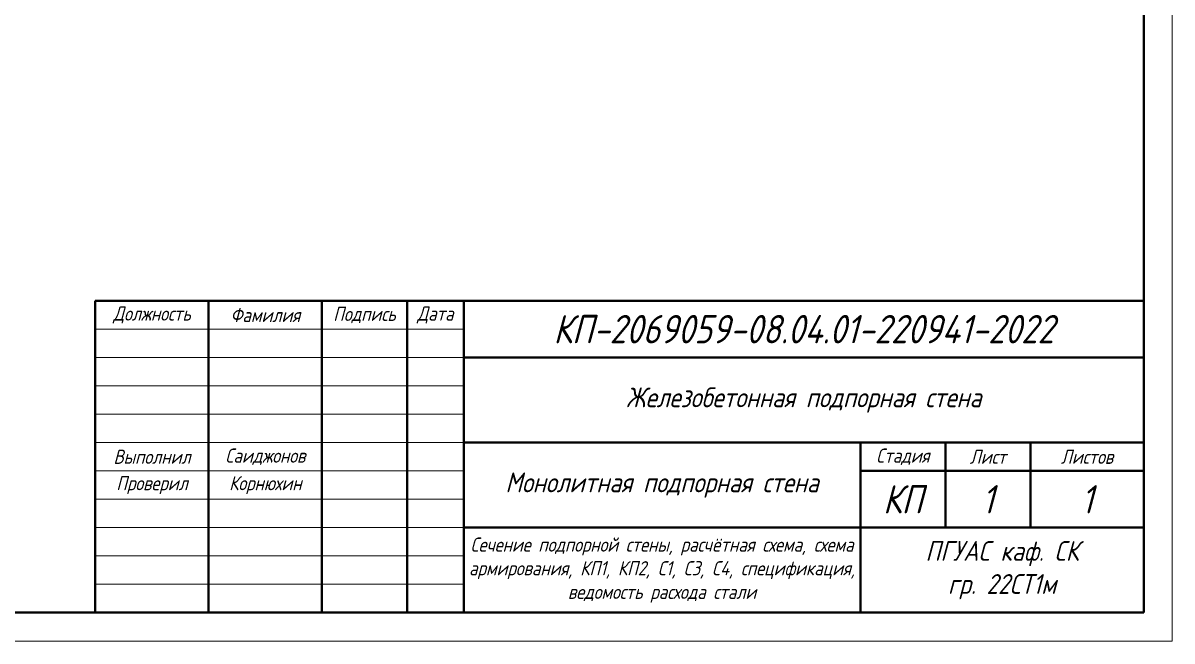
# Model space of a CAD drawing. Header units: millimetres. Extents: x -1004 to 900128, y -352756 to 107728.
# Drawn here: x 241203 to 261480, y -232700 to -221799 of the extents above; entities that cross this region are included whole.
import ezdxf

# ---------------------------------------------------------------- set-up
doc = ezdxf.new("R2010")
doc.units = ezdxf.units.MM
for name, color, linetype, lineweight in [('frame', 173, 'Continuous', 40), ('text', 13, 'Continuous', 20), ('thin', 153, 'Continuous', 18)]:
    doc.layers.add(name, color=color, linetype=linetype, lineweight=lineweight)
doc.styles.add('Structures', font='isocpeur.ttf', dxfattribs={"width": 0.85, "oblique": 15})
doc.styles.add('structures 2.5', font='isocpeur.ttf', dxfattribs={"width": 0.85, "oblique": 15, "height": 2.5})

msp = doc.modelspace()

# ---------------------------------------------------------------- linework, layer by layer
at = {"layer": 'frame'}
for p, q in [((260980, -191200), (260980, -232200)), ((242480, -226700), (242480, -232200)), ((260980, -226700), (242480, -226700)), ((244480, -226700), (244480, -232200)), ((246480, -226700), (246480, -232200)), ((247980, -226700), (247980, -232200)), ((248980, -226700), (248980, -232200)), ((248980, -227700), (260980, -227700)), ((248980, -229200), (260980, -229200)), ((255980, -229200), (255980, -232200)), ((257480, -229200), (257480, -230700)), ((258980, -229200), (258980, -230700)), ((255980, -229700), (260980, -229700)), ((248980, -230700), (260980, -230700)), ((260980, -232200), (204080, -232200))]:
    msp.add_line(p, q, dxfattribs=at)
at = {"layer": 'thin'}
for p, q in [((261480, -190700), (261480, -232700)), ((248980, -227200), (242480, -227200)), ((248980, -227700), (242480, -227700)), ((248980, -228200), (242480, -228200)), ((248980, -228700), (242480, -228700)), ((248980, -229200), (242480, -229200)), ((248980, -229700), (242480, -229700)), ((248980, -230200), (242480, -230200)), ((248980, -230700), (242480, -230700)), ((248980, -231200), (242480, -231200)), ((248980, -231700), (242480, -231700)), ((261480, -232700), (202080, -232700))]:
    msp.add_line(p, q, dxfattribs=at)

# ---------------------------------------------------------------- texts
at = {"layer": 'text', "attachment_point": 5}
for s, insert, char_height, width, style in [('Должность', (243480, -226950), 250, 1859.40606, 'structures 2.5'), ('Фамилия', (245480, -226950), 250, 1812.24194, 'structures 2.5'), ('Подпись', (247230, -226950), 250, 1359.18156, 'structures 2.5'), ('Дата', (248480, -226950), 250, 882.53911, 'structures 2.5'), ('КП-2069059-08.04.01-220941-2022', (254980, -227200), 500, 11741.42873, 'structures 2.5'), ('Железобетонная подпорная стена', (254980, -228450), 350, 12000, 'Structures'), ('Выполнил', (243480, -229450), 250, 1859.40647, 'structures 2.5'), ('Саиджонов', (245480, -229450), 250, 2000, 'Structures'), ('Стадия', (256730, -229450), 250, 1352.9954, 'structures 2.5'), ('Лист', (258230, -229450), 250, 1306.04815, 'structures 2.5'), ('Листов', (259980, -229450), 250, 1733.57299, 'structures 2.5'), ('Монолитная подпорная стена', (252480, -229950), 350, 7000, 'Structures'), ('Проверил', (243480, -229950), 250, 1882.98853, 'structures 2.5'), ('Корнюхин', (245480, -229950), 250, 2000, 'Structures'), ('КП', (256730, -230200), 500, 1329.52177, 'structures 2.5'), ('1', (258230, -230200), 500, 1376.46862, 'structures 2.5'), ('1', (259980, -230200), 500, 1780.52024, 'structures 2.5'), ('Сечение подпорной стены, расчётная схема, схема армирования, КП1, КП2, С1, С3, С4, спецификация, ведомость расхода стали', (252480, -231450), 250, 6914.26293, 'structures 2.5'), ('ПГУАС каф. СК \\Pгр. 22СТ1м', (258480, -231450), 350, 4533.45828, 'structures 2.5')]:
    msp.add_mtext(s, dxfattribs=dict(at, insert=insert, char_height=char_height, width=width, style=style))

doc.saveas('drawing.dxf')
